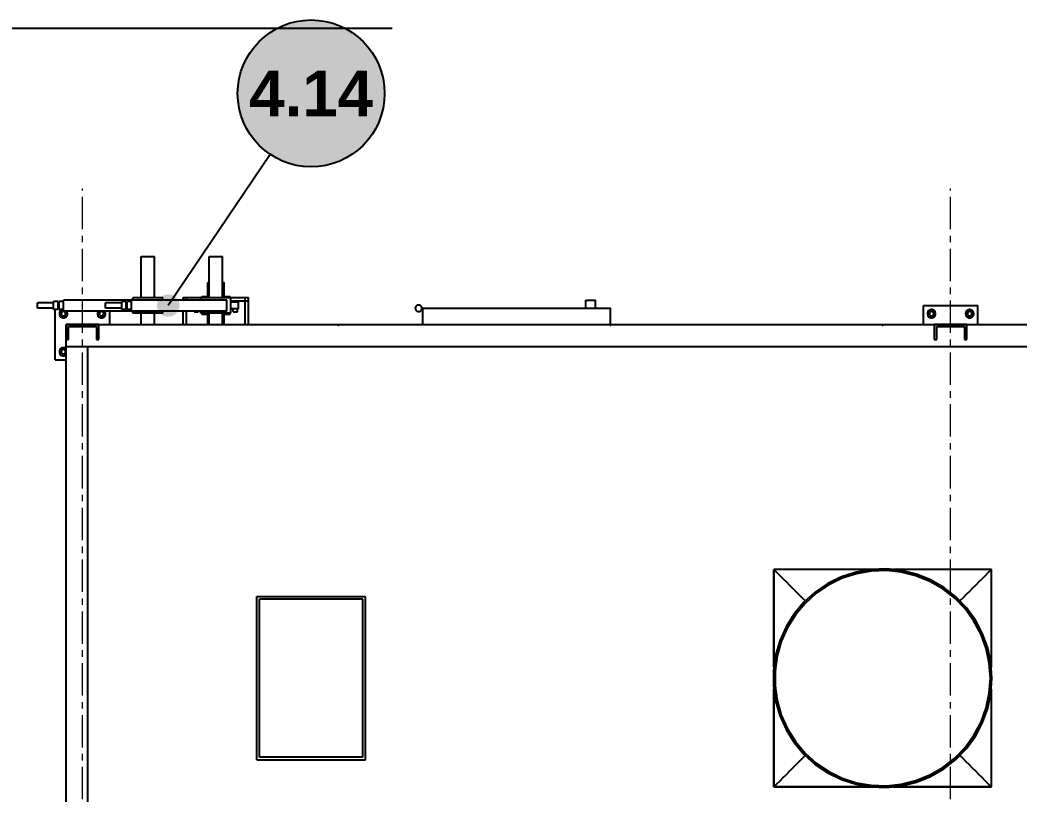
# Model space of a CAD drawing. Header units: millimetres. Extents: x 0 to 420, y 0 to 297.
# Drawn here: x 48.52 to 97.47, y 133.65 to 171.6 of the extents above; entities that cross this region are included whole.
import ezdxf
from ezdxf.enums import TextEntityAlignment as Align

# ---------------------------------------------------------------- set-up
doc = ezdxf.new("R2010")
doc.units = ezdxf.units.MM
doc.header["$LTSCALE"] = 0.5
doc.linetypes.add('CENTER', pattern=[5.08, 3.175, -0.635, 0.635, -0.635])
for name, color, linetype, lineweight in [('COTAS', 7, 'CONTINUOUS', 25), ('EJES', 1, 'CENTER', 18), ('FINO', 7, 'CONTINUOUS', 25), ('RELLENO', 9, 'CONTINUOUS', 13)]:
    doc.layers.add(name, color=color, linetype=linetype, lineweight=lineweight)
doc.styles.add('NEGRITA', font='arialbd.ttf')

msp = doc.modelspace()

# ---------------------------------------------------------------- hatches: boundary and pattern name
at = {"layer": 'COTAS'}
h = msp.add_hatch(color=7, dxfattribs=at)
edge = h.paths.add_edge_path()
edge.add_arc((55.788, 157.6), 0.55, 0, 360)
at = {"layer": 'RELLENO', "true_color": 0xffffff}
h = msp.add_hatch(color=7, dxfattribs=at)
edge = h.paths.add_edge_path()
edge.add_arc((62.788, 168), 3.6, 0, 360)

# ---------------------------------------------------------------- linework, layer by layer
at = {"layer": 'COTAS'}
msp.add_line((60.7778, 165.0135), (55.788, 157.6), dxfattribs=at)
msp.add_circle((62.788, 168), 3.6, dxfattribs=at)
at = {"layer": 'EJES'}
for p, q in [((51.588, 108), (51.588, 163.3333)), ((94.1213, 108), (94.1213, 163.3333))]:
    msp.add_line(p, q, dxfattribs=at)
at = {"layer": 'FINO'}
for p, q in [((34, 171.2), (66.76, 171.2)), ((54.4547, 157.9733), (54.4547, 160)), ((55.1213, 157.9733), (55.1213, 160)), ((57.788, 157.9733), (57.788, 160)), ((58.4547, 157.9733), (58.4547, 160)), ((57.7213, 158.04), (57.7213, 158.7333)), ((58.5213, 158.04), (58.5213, 158.7333)), ((50.1747, 157.7333), (49.388, 157.7333)), ((50.388, 157.8), (50.1747, 157.8)), ((50.1747, 157.4), (50.1747, 157.8)), ((50.388, 157.4), (50.388, 157.8)), ((50.4413, 157.7333), (50.388, 157.7333)), ((50.6547, 157.8), (50.4413, 157.8)), ((50.4413, 157.4), (50.4413, 157.8)), ((50.6547, 157.3333), (50.6547, 157.8667)), ((53.988, 157.8667), (50.6547, 157.8667)), ((53.508, 157.7333), (52.7213, 157.7333)), ((53.7213, 157.8), (53.508, 157.8)), ((53.508, 157.4), (53.508, 157.8)), ((53.7213, 157.4), (53.7213, 157.8)), ((53.7747, 157.7333), (53.7213, 157.7333)), ((53.988, 157.8), (53.7747, 157.8)), ((53.7747, 157.4), (53.7747, 157.8)), ((53.988, 157.3333), (53.988, 157.8667)), ((58.6547, 157.8667), (53.988, 157.8667)), ((54.0547, 157.8667), (54.0547, 157.9733)), ((55.5213, 157.9733), (54.0547, 157.9733)), ((55.5213, 157.8667), (55.5213, 157.9733)), ((56.5213, 157.8667), (56.5213, 158)), ((56.5213, 158), (57.788, 158)), ((56.5213, 157.8667), (56.5213, 158)), ((56.5213, 158), (56.6813, 158)), ((56.6813, 157.8667), (56.6813, 158)), ((57.388, 157.8667), (57.388, 157.9733)), ((58.8547, 157.9733), (57.388, 157.9733)), ((57.428, 158), (57.428, 158.04)), ((58.4547, 158), (59.7213, 158)), ((58.6547, 157.3333), (58.6547, 157.8667)), ((58.8147, 158), (58.8147, 158.04)), ((58.8547, 157.2267), (58.8547, 157.9733)), ((58.8547, 157.84), (59.7213, 157.84)), ((59.2347, 157.7667), (58.8547, 157.7667)), ((58.968, 157.7667), (58.968, 157.8333)), ((59.1813, 157.7667), (59.1813, 157.8333)), ((59.2347, 157.4333), (59.2347, 157.7667)), ((59.5613, 156.6667), (59.5613, 158)), ((59.5613, 158), (59.7213, 158)), ((59.7213, 157.84), (59.7213, 158)), ((59.7213, 156.6667), (59.7213, 158)), ((76.2547, 157.4667), (76.2547, 157.8667)), ((76.2547, 157.8667), (76.7213, 157.8667)), ((76.7213, 157.4667), (76.7213, 157.8667)), ((50.1747, 157.4667), (49.388, 157.4667)), ((50.388, 157.4), (50.1747, 157.4)), ((50.2547, 154.9333), (50.2547, 157.4)), ((50.4413, 157.4667), (50.388, 157.4667)), ((50.6547, 157.4), (50.4413, 157.4)), ((50.4947, 157.04), (50.4947, 157.36)), ((50.4947, 157.36), (50.6547, 157.36)), ((53.988, 157.3333), (50.6547, 157.3333)), ((50.8147, 157.04), (50.8147, 157.3333)), ((52.3613, 157.04), (52.3613, 157.3333)), ((52.6813, 157.04), (52.6813, 157.3333)), ((53.508, 157.4667), (52.7213, 157.4667)), ((52.9213, 156.6667), (52.9213, 157.3333)), ((53.7213, 157.4), (53.508, 157.4)), ((53.7747, 157.4667), (53.7213, 157.4667)), ((53.988, 157.4), (53.7747, 157.4)), ((58.6547, 157.3333), (53.988, 157.3333)), ((54.0547, 157.2267), (54.0547, 157.3333)), ((55.5213, 157.2267), (54.0547, 157.2267)), ((54.4547, 156.6667), (54.4547, 157.2267)), ((55.1213, 156.6667), (55.1213, 157.2267)), ((55.5213, 157.2267), (55.5213, 157.3333)), ((56.5213, 156.6667), (56.5213, 157.3333)), ((56.6813, 156.6667), (56.6813, 157.3333)), ((57.0613, 157.3), (57.0613, 157.3333)), ((57.2747, 157.3), (57.2747, 157.3333)), ((57.388, 157.2267), (57.388, 157.3333)), ((58.8547, 157.2267), (57.388, 157.2267)), ((57.428, 157.1733), (57.428, 157.2267)), ((57.7213, 156.6667), (57.7213, 157.1733)), ((57.788, 156.6667), (57.788, 157.2267)), ((58.4547, 156.6667), (58.4547, 157.2267)), ((58.5213, 156.6667), (58.5213, 157.1733)), ((58.8147, 157.1733), (58.8147, 157.2267)), ((59.2347, 157.4333), (58.8547, 157.4333)), ((58.968, 157.3), (58.968, 157.4333)), ((59.1813, 157.3), (59.1813, 157.4333)), ((68.2547, 156.6667), (68.2547, 157.4667)), ((68.2547, 157.4667), (77.4547, 157.4667)), ((77.4547, 156.6667), (77.4547, 157.4667)), ((92.788, 156.6667), (92.788, 157.6)), ((92.788, 157.6), (95.4547, 157.6)), ((93.028, 157.04), (93.028, 157.36)), ((93.028, 157.36), (93.348, 157.36)), ((93.348, 157.04), (93.348, 157.36)), ((94.8947, 157.04), (94.8947, 157.36)), ((94.8947, 157.36), (95.2147, 157.36)), ((95.2147, 157.04), (95.2147, 157.36)), ((95.4547, 156.6667), (95.4547, 157.6)), ((50.4947, 157.04), (50.8147, 157.04)), ((50.788, 156.6667), (50.788, 155.9333)), ((52.388, 156.6667), (50.788, 156.6667)), ((50.788, 155.6), (50.788, 156.6667)), ((50.788, 156.6667), (64.1013, 156.6667)), ((50.788, 122), (50.788, 156.6667)), ((50.788, 156.6667), (224.1213, 156.6667)), ((52.3613, 157.04), (52.6813, 157.04)), ((52.388, 155.9333), (52.388, 156.6667)), ((64.1013, 156.64), (64.1013, 156.6667)), ((64.1013, 156.64), (64.1413, 156.64)), ((64.1413, 156.64), (64.1413, 156.6667)), ((64.1413, 156.6667), (77.4347, 156.6667)), ((77.4347, 156.64), (77.4347, 156.6667)), ((77.4347, 156.64), (77.4747, 156.64)), ((77.4747, 156.64), (77.4747, 156.6667)), ((77.4747, 156.6667), (90.768, 156.6667)), ((90.768, 156.64), (90.768, 156.6667)), ((90.768, 156.64), (90.808, 156.64)), ((90.808, 156.64), (90.808, 156.6667)), ((90.808, 156.6667), (104.1013, 156.6667)), ((93.028, 157.04), (93.348, 157.04)), ((93.3213, 156.6667), (93.3213, 155.9333)), ((94.9213, 156.6667), (93.3213, 156.6667)), ((94.8947, 157.04), (95.2147, 157.04)), ((94.9213, 155.9333), (94.9213, 156.6667)), ((50.908, 155.9333), (50.908, 156.5733)), ((50.908, 156.5733), (52.268, 156.5733)), ((52.268, 156.5733), (52.268, 155.9333)), ((93.4413, 155.9333), (93.4413, 156.5733)), ((93.4413, 156.5733), (94.8013, 156.5733)), ((94.8013, 156.5733), (94.8013, 155.9333)), ((50.788, 155.9333), (50.908, 155.9333)), ((52.268, 155.9333), (52.388, 155.9333)), ((93.3213, 155.9333), (93.4413, 155.9333)), ((94.8013, 155.9333), (94.9213, 155.9333)), ((50.4947, 155.1733), (50.4947, 155.4933)), ((50.4947, 155.4933), (50.788, 155.4933)), ((50.4947, 155.1733), (50.788, 155.1733)), ((50.788, 155.6), (224.1213, 155.6)), ((50.788, 123.0667), (50.788, 155.6)), ((50.788, 155.6), (51.8547, 155.6)), ((51.8547, 123.0667), (51.8547, 155.6)), ((50.2547, 154.9333), (50.788, 154.9333)), ((85.4547, 139.8667), (85.4547, 144.6667)), ((90.2547, 144.6667), (85.4547, 144.6667)), ((90.2547, 144.6667), (85.4547, 144.6667)), ((85.4547, 144.6667), (85.4547, 139.8667)), ((96.1213, 144.6667), (91.3213, 144.6667)), ((96.1213, 144.6667), (91.3213, 144.6667)), ((96.1213, 139.8667), (96.1213, 144.6667)), ((60.1213, 135.3333), (60.1213, 143.3333)), ((60.1213, 143.3333), (65.4547, 143.3333)), ((65.3213, 143.2), (60.2547, 143.2)), ((60.2547, 135.4667), (60.2547, 143.2)), ((65.3213, 135.4667), (65.3213, 143.2)), ((65.4547, 135.3333), (65.4547, 143.3333)), ((85.4547, 134), (85.4547, 138.8)), ((85.4547, 138.8), (85.4547, 134)), ((96.1213, 134), (96.1213, 138.8)), ((60.1213, 135.3333), (65.4547, 135.3333)), ((65.3213, 135.4667), (60.2547, 135.4667)), ((90.2547, 134), (85.4547, 134)), ((85.4547, 134), (90.2547, 134)), ((96.1213, 134), (91.3213, 134)), ((91.3213, 134), (96.1213, 134))]:
    msp.add_line(p, q, dxfattribs=at)
for points in [[(54.4547, 160), (54.5373, 160), (54.6213, 160), (54.7053, 160), (54.788, 160)], [(54.788, 160), (54.8707, 160), (54.9547, 160), (55.0387, 160), (55.1213, 160)], [(57.788, 160), (57.8707, 160), (57.9547, 160), (58.0387, 160), (58.1213, 160)], [(58.1213, 160), (58.204, 160), (58.288, 160), (58.372, 160), (58.4547, 160)], [(57.7213, 158.7333), (57.7373, 158.7333), (57.7547, 158.7333), (57.772, 158.7333), (57.788, 158.7333)], [(58.4547, 158.7333), (58.4707, 158.7333), (58.488, 158.7333), (58.5053, 158.7333), (58.5213, 158.7333)], [(49.388, 157.6), (49.388, 157.6333), (49.388, 157.6667), (49.388, 157.7), (49.388, 157.7333)], [(52.7213, 157.6), (52.7213, 157.6333), (52.7213, 157.6667), (52.7213, 157.7), (52.7213, 157.7333)], [(57.428, 158.04), (57.5187, 158.04), (57.608, 158.04), (57.6973, 158.04), (57.788, 158.04)], [(58.4547, 158.04), (58.5453, 158.04), (58.6347, 158.04), (58.724, 158.04), (58.8147, 158.04)], [(58.968, 157.8333), (58.9947, 157.8333), (59.0213, 157.8333), (59.048, 157.8333), (59.0747, 157.8333)], [(59.0747, 157.8333), (59.1013, 157.8333), (59.128, 157.8333), (59.1547, 157.8333), (59.1813, 157.8333)], [(68.2147, 157.4667), (68.2133, 157.4893), (68.208, 157.5107), (68.2013, 157.532), (68.1907, 157.552), (68.1773, 157.5693), (68.1613, 157.5853), (68.144, 157.5987), (68.1253, 157.6107), (68.104, 157.6187), (68.0827, 157.624), (68.06, 157.6267), (68.0373, 157.6253), (68.016, 157.6213), (67.9947, 157.6147), (67.9747, 157.6053), (67.956, 157.5933), (67.94, 157.5773), (67.9253, 157.5613), (67.9133, 157.5413), (67.904, 157.5213), (67.8987, 157.5), (67.8947, 157.4773), (67.8947, 157.456), (67.8987, 157.4333), (67.904, 157.412), (67.9133, 157.392), (67.9253, 157.372), (67.94, 157.356), (67.956, 157.34), (67.9747, 157.328), (67.9947, 157.3187), (68.016, 157.312), (68.0373, 157.308), (68.06, 157.3067), (68.0827, 157.3093), (68.104, 157.3147), (68.1253, 157.3227), (68.144, 157.3347), (68.1613, 157.348), (68.1773, 157.364), (68.1907, 157.3813), (68.2013, 157.4013), (68.208, 157.4227), (68.2133, 157.444), (68.2147, 157.4667)], [(49.388, 157.4667), (49.388, 157.5), (49.388, 157.5333), (49.388, 157.5667), (49.388, 157.6)], [(50.4947, 157.32), (50.4787, 157.296), (50.4667, 157.2693), (50.4587, 157.2427), (50.4547, 157.2147), (50.4547, 157.1853), (50.4587, 157.1573), (50.4667, 157.1307), (50.4787, 157.104), (50.4947, 157.08)], [(50.6547, 157.4), (50.6333, 157.3987), (50.612, 157.396), (50.592, 157.3893), (50.572, 157.3813), (50.552, 157.372), (50.5347, 157.36)], [(50.7613, 157.2), (50.76, 157.2147), (50.7573, 157.2293), (50.752, 157.244), (50.7453, 157.256), (50.736, 157.268), (50.7267, 157.2787), (50.7147, 157.288), (50.7013, 157.296), (50.688, 157.3013), (50.6733, 157.3053), (50.6587, 157.3067), (50.644, 157.3067), (50.6293, 157.304), (50.6147, 157.2987), (50.6013, 157.292), (50.5893, 157.284), (50.5773, 157.2747), (50.568, 157.2627), (50.56, 157.2507), (50.5547, 157.236), (50.5507, 157.2227), (50.548, 157.208), (50.548, 157.192), (50.5507, 157.1773), (50.5547, 157.164), (50.56, 157.1493), (50.568, 157.1373), (50.5773, 157.1253), (50.5893, 157.116), (50.6013, 157.108), (50.6147, 157.1013), (50.6293, 157.096), (50.644, 157.0933), (50.6587, 157.0933), (50.6733, 157.0947), (50.688, 157.0987), (50.7013, 157.104), (50.7147, 157.112), (50.7267, 157.1213), (50.736, 157.132), (50.7453, 157.144), (50.752, 157.156), (50.7573, 157.1707), (50.76, 157.1853), (50.7613, 157.2)], [(50.8547, 157.2), (50.8533, 157.2213), (50.8507, 157.2427), (50.844, 157.2627), (50.836, 157.2827), (50.8267, 157.3027), (50.8147, 157.32)], [(50.8147, 157.08), (50.8267, 157.0973), (50.836, 157.1173), (50.844, 157.1373), (50.8507, 157.1573), (50.8533, 157.1787), (50.8547, 157.2)], [(52.3613, 157.32), (52.3453, 157.296), (52.3333, 157.2693), (52.3253, 157.2427), (52.3213, 157.2147), (52.3213, 157.1853), (52.3253, 157.1573), (52.3333, 157.1307), (52.3453, 157.104), (52.3613, 157.08)], [(52.628, 157.2), (52.6267, 157.2147), (52.624, 157.2293), (52.6187, 157.244), (52.612, 157.256), (52.6027, 157.268), (52.5933, 157.2787), (52.5813, 157.288), (52.568, 157.296), (52.5547, 157.3013), (52.54, 157.3053), (52.5253, 157.3067), (52.5107, 157.3067), (52.496, 157.304), (52.4813, 157.2987), (52.468, 157.292), (52.456, 157.284), (52.444, 157.2747), (52.4347, 157.2627), (52.4267, 157.2507), (52.4213, 157.236), (52.4173, 157.2227), (52.4147, 157.208), (52.4147, 157.192), (52.4173, 157.1773), (52.4213, 157.164), (52.4267, 157.1493), (52.4347, 157.1373), (52.444, 157.1253), (52.456, 157.116), (52.468, 157.108), (52.4813, 157.1013), (52.496, 157.096), (52.5107, 157.0933), (52.5253, 157.0933), (52.54, 157.0947), (52.5547, 157.0987), (52.568, 157.104), (52.5813, 157.112), (52.5933, 157.1213), (52.6027, 157.132), (52.612, 157.144), (52.6187, 157.156), (52.624, 157.1707), (52.6267, 157.1853), (52.628, 157.2)], [(52.7213, 157.2), (52.72, 157.2213), (52.7173, 157.2427), (52.7107, 157.2627), (52.7027, 157.2827), (52.6933, 157.3027), (52.6813, 157.32)], [(52.6813, 157.08), (52.6933, 157.0973), (52.7027, 157.1173), (52.7107, 157.1373), (52.7173, 157.1573), (52.72, 157.1787), (52.7213, 157.2)], [(52.7213, 157.4667), (52.7213, 157.5), (52.7213, 157.5333), (52.7213, 157.5667), (52.7213, 157.6)], [(57.0613, 157.3), (57.088, 157.3), (57.1147, 157.3), (57.1413, 157.3), (57.168, 157.3)], [(57.168, 157.3), (57.1947, 157.3), (57.2213, 157.3), (57.248, 157.3), (57.2747, 157.3)], [(57.428, 157.1733), (57.5187, 157.1733), (57.608, 157.1733), (57.6973, 157.1733), (57.788, 157.1733)], [(58.4547, 157.1733), (58.5453, 157.1733), (58.6347, 157.1733), (58.724, 157.1733), (58.8147, 157.1733)], [(58.968, 157.3), (58.9947, 157.3), (59.0213, 157.3), (59.048, 157.3), (59.0747, 157.3)], [(59.0747, 157.3), (59.1013, 157.3), (59.128, 157.3), (59.1547, 157.3), (59.1813, 157.3)], [(93.028, 157.32), (93.012, 157.296), (93, 157.2693), (92.992, 157.2427), (92.988, 157.2147), (92.988, 157.1853), (92.992, 157.1573), (93, 157.1307), (93.012, 157.104), (93.028, 157.08)], [(93.308, 157.36), (93.284, 157.376), (93.2573, 157.388), (93.2307, 157.396), (93.2027, 157.4), (93.1733, 157.4), (93.1453, 157.396), (93.1187, 157.388), (93.092, 157.376), (93.068, 157.36)], [(93.2947, 157.2), (93.2933, 157.2147), (93.2907, 157.2293), (93.2853, 157.244), (93.2787, 157.256), (93.2693, 157.268), (93.26, 157.2787), (93.248, 157.288), (93.2347, 157.296), (93.2213, 157.3013), (93.2067, 157.3053), (93.192, 157.3067), (93.1773, 157.3067), (93.1627, 157.304), (93.148, 157.2987), (93.1347, 157.292), (93.1227, 157.284), (93.1107, 157.2747), (93.1013, 157.2627), (93.0933, 157.2507), (93.088, 157.236), (93.084, 157.2227), (93.0813, 157.208), (93.0813, 157.192), (93.084, 157.1773), (93.088, 157.164), (93.0933, 157.1493), (93.1013, 157.1373), (93.1107, 157.1253), (93.1227, 157.116), (93.1347, 157.108), (93.148, 157.1013), (93.1627, 157.096), (93.1773, 157.0933), (93.192, 157.0933), (93.2067, 157.0947), (93.2213, 157.0987), (93.2347, 157.104), (93.248, 157.112), (93.26, 157.1213), (93.2693, 157.132), (93.2787, 157.144), (93.2853, 157.156), (93.2907, 157.1707), (93.2933, 157.1853), (93.2947, 157.2)], [(93.388, 157.2), (93.3867, 157.2213), (93.384, 157.2427), (93.3773, 157.2627), (93.3693, 157.2827), (93.36, 157.3027), (93.348, 157.32)], [(93.348, 157.08), (93.36, 157.0973), (93.3693, 157.1173), (93.3773, 157.1373), (93.384, 157.1573), (93.3867, 157.1787), (93.388, 157.2)], [(94.8947, 157.32), (94.8787, 157.296), (94.8667, 157.2693), (94.8587, 157.2427), (94.8547, 157.2147), (94.8547, 157.1853), (94.8587, 157.1573), (94.8667, 157.1307), (94.8787, 157.104), (94.8947, 157.08)], [(95.1747, 157.36), (95.1507, 157.376), (95.124, 157.388), (95.0973, 157.396), (95.0693, 157.4), (95.04, 157.4), (95.012, 157.396), (94.9853, 157.388), (94.9587, 157.376), (94.9347, 157.36)], [(95.1613, 157.2), (95.16, 157.2147), (95.1573, 157.2293), (95.152, 157.244), (95.1453, 157.256), (95.136, 157.268), (95.1267, 157.2787), (95.1147, 157.288), (95.1013, 157.296), (95.088, 157.3013), (95.0733, 157.3053), (95.0587, 157.3067), (95.044, 157.3067), (95.0293, 157.304), (95.0147, 157.2987), (95.0013, 157.292), (94.9893, 157.284), (94.9773, 157.2747), (94.968, 157.2627), (94.96, 157.2507), (94.9547, 157.236), (94.9507, 157.2227), (94.948, 157.208), (94.948, 157.192), (94.9507, 157.1773), (94.9547, 157.164), (94.96, 157.1493), (94.968, 157.1373), (94.9773, 157.1253), (94.9893, 157.116), (95.0013, 157.108), (95.0147, 157.1013), (95.0293, 157.096), (95.044, 157.0933), (95.0587, 157.0933), (95.0733, 157.0947), (95.088, 157.0987), (95.1013, 157.104), (95.1147, 157.112), (95.1267, 157.1213), (95.136, 157.132), (95.1453, 157.144), (95.152, 157.156), (95.1573, 157.1707), (95.16, 157.1853), (95.1613, 157.2)], [(95.2547, 157.2), (95.2533, 157.2213), (95.2507, 157.2427), (95.244, 157.2627), (95.236, 157.2827), (95.2267, 157.3027), (95.2147, 157.32)], [(95.2147, 157.08), (95.2267, 157.0973), (95.236, 157.1173), (95.244, 157.1373), (95.2507, 157.1573), (95.2533, 157.1787), (95.2547, 157.2)], [(50.5347, 157.04), (50.5587, 157.024), (50.5853, 157.012), (50.612, 157.004), (50.64, 157), (50.6693, 157), (50.6973, 157.004), (50.724, 157.012), (50.7507, 157.024), (50.7747, 157.04)], [(52.4013, 157.04), (52.4253, 157.024), (52.452, 157.012), (52.4787, 157.004), (52.5067, 157), (52.536, 157), (52.564, 157.004), (52.5907, 157.012), (52.6173, 157.024), (52.6413, 157.04)], [(93.068, 157.04), (93.092, 157.024), (93.1187, 157.012), (93.1453, 157.004), (93.1733, 157), (93.2027, 157), (93.2307, 157.004), (93.2573, 157.012), (93.284, 157.024), (93.308, 157.04)], [(94.9347, 157.04), (94.9587, 157.024), (94.9853, 157.012), (95.012, 157.004), (95.04, 157), (95.0693, 157), (95.0973, 157.004), (95.124, 157.012), (95.1507, 157.024), (95.1747, 157.04)], [(50.4947, 155.4533), (50.4787, 155.4293), (50.4667, 155.4027), (50.4587, 155.376), (50.4547, 155.348), (50.4547, 155.3187), (50.4587, 155.2907), (50.4667, 155.264), (50.4787, 155.2373), (50.4947, 155.2133)], [(50.7747, 155.4933), (50.7507, 155.5093), (50.724, 155.5213), (50.6973, 155.5293), (50.6693, 155.5333), (50.64, 155.5333), (50.612, 155.5293), (50.5853, 155.5213), (50.5587, 155.5093), (50.5347, 155.4933)], [(50.5347, 155.1733), (50.5587, 155.1573), (50.5853, 155.1453), (50.612, 155.1373), (50.64, 155.1333), (50.6693, 155.1333), (50.6973, 155.1373), (50.724, 155.1453), (50.7507, 155.1573), (50.7747, 155.1733)], [(50.7613, 155.3333), (50.76, 155.348), (50.7573, 155.3627), (50.752, 155.3773), (50.7453, 155.3893), (50.736, 155.4013), (50.7267, 155.412), (50.7147, 155.4213), (50.7013, 155.4293), (50.688, 155.4347), (50.6733, 155.4387), (50.6587, 155.44), (50.644, 155.44), (50.6293, 155.4373), (50.6147, 155.432), (50.6013, 155.4253), (50.5893, 155.4173), (50.5773, 155.408), (50.568, 155.396), (50.56, 155.384), (50.5547, 155.3693), (50.5507, 155.356), (50.548, 155.3413), (50.548, 155.3253), (50.5507, 155.3107), (50.5547, 155.2973), (50.56, 155.2827), (50.568, 155.2707), (50.5773, 155.2587), (50.5893, 155.2493), (50.6013, 155.2413), (50.6147, 155.2347), (50.6293, 155.2293), (50.644, 155.2267), (50.6587, 155.2267), (50.6733, 155.228), (50.688, 155.232), (50.7013, 155.2373), (50.7147, 155.2453), (50.7267, 155.2547), (50.736, 155.2653), (50.7453, 155.2773), (50.752, 155.2893), (50.7573, 155.304), (50.76, 155.3187), (50.7613, 155.3333)], [(96.148, 139.3333), (96.096, 140.0787), (95.94, 140.8107), (95.684, 141.5133), (95.3333, 142.1733), (94.8933, 142.7787), (94.3747, 143.316), (93.7853, 143.7773), (93.1373, 144.1507), (92.444, 144.4307), (91.7187, 144.612), (90.9747, 144.6907), (90.228, 144.664), (89.4907, 144.5347), (88.78, 144.3027), (88.108, 143.9747), (87.488, 143.5573), (86.932, 143.0573), (86.452, 142.484), (86.056, 141.8493), (85.7507, 141.1667), (85.5453, 140.448), (85.4413, 139.7067), (85.4413, 138.96), (85.5453, 138.2187), (85.7507, 137.5), (86.056, 136.8173), (86.452, 136.1827), (86.932, 135.6093), (87.488, 135.1093), (88.108, 134.692), (88.78, 134.364), (89.4907, 134.132), (90.228, 134.0027), (90.9747, 133.976), (91.7187, 134.0547), (92.444, 134.236), (93.1373, 134.516), (93.7853, 134.8893), (94.3747, 135.3507), (94.8933, 135.888), (95.3333, 136.4933), (95.684, 137.1533), (95.94, 137.856), (96.096, 138.588), (96.148, 139.3333)], [(85.4547, 144.6667), (85.6093, 144.512), (85.7627, 144.3587), (85.9173, 144.204), (86.072, 144.0493), (86.2267, 143.8947), (86.38, 143.7413), (86.5347, 143.5867), (86.6893, 143.432), (86.844, 143.2773), (86.9973, 143.124)], [(96.068, 139.3333), (96.016, 140.068), (95.864, 140.7893), (95.612, 141.4813), (95.2653, 142.1307), (94.8333, 142.7267), (94.3213, 143.2573), (93.74, 143.7107), (93.1027, 144.0787), (92.42, 144.3547), (91.7053, 144.5333), (90.972, 144.6107), (90.236, 144.584), (89.5107, 144.456), (88.8107, 144.2293), (88.148, 143.9053), (87.5373, 143.4947), (86.9893, 143.0013), (86.516, 142.4373), (86.1267, 141.812), (85.8267, 141.1387), (85.624, 140.4307), (85.5213, 139.7013), (85.5213, 138.9653), (85.624, 138.236), (85.8267, 137.528), (86.1267, 136.8547), (86.516, 136.2293), (86.9893, 135.6653), (87.5373, 135.172), (88.148, 134.7613), (88.8107, 134.4373), (89.5107, 134.2107), (90.236, 134.0827), (90.972, 134.056), (91.7053, 134.1333), (92.42, 134.312), (93.1027, 134.588), (93.74, 134.956), (94.3213, 135.4093), (94.8333, 135.94), (95.2653, 136.536), (95.612, 137.1853), (95.864, 137.8773), (96.016, 138.5987), (96.068, 139.3333)], [(96.1213, 144.6667), (95.9667, 144.512), (95.8133, 144.3587), (95.6587, 144.204), (95.504, 144.0493), (95.3493, 143.8947), (95.196, 143.7413), (95.0413, 143.5867), (94.8867, 143.432), (94.732, 143.2773), (94.5787, 143.124)], [(85.4547, 134), (85.6093, 134.1547), (85.7627, 134.308), (85.9173, 134.4627), (86.072, 134.6173), (86.2267, 134.772), (86.38, 134.9253), (86.5347, 135.08), (86.6893, 135.2347), (86.844, 135.3893), (86.9973, 135.5427)], [(96.1213, 134), (95.9667, 134.1547), (95.8133, 134.308), (95.6587, 134.4627), (95.504, 134.6173), (95.3493, 134.772), (95.196, 134.9253), (95.0413, 135.08), (94.8867, 135.2347), (94.732, 135.3893), (94.5787, 135.5427)]]:
    msp.add_lwpolyline(points, dxfattribs=at)

# ---------------------------------------------------------------- texts
at = {"layer": 'COTAS', "style": 'NEGRITA'}
msp.add_text('4.14', height=2.232, dxfattribs=at).set_placement((62.788, 168), align=Align.MIDDLE_CENTER)

doc.saveas('drawing.dxf')
